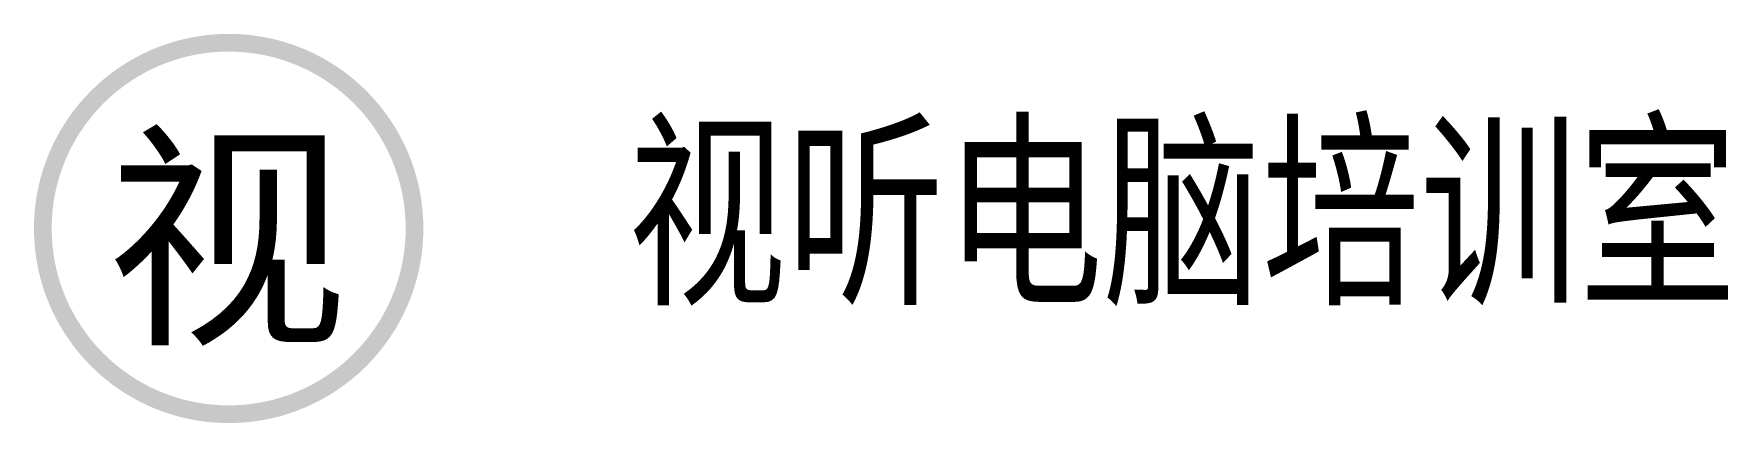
# Model space of a CAD drawing. Header units: millimetres. Extents: x -4.4 to 33.8, y -4.3 to 4.5.
import ezdxf

# ---------------------------------------------------------------- set-up
doc = ezdxf.new("R2010")
doc.units = ezdxf.units.MM
doc.layers.add('设施图块', color=7, linetype='Continuous')
doc.styles.add('HT', font='SIMHEI.TTF')
doc.styles.add('设施块标注', font='SIMFANG.TTF', dxfattribs={"width": 0.75})

msp = doc.modelspace()

# ---------------------------------------------------------------- hatches: boundary and pattern name
at = {"layer": '设施图块'}
h = msp.add_hatch(color=5, dxfattribs=at)
edge = h.paths.add_edge_path()
edge.add_arc((-0.047, 0.058), 4.4, 0, 360)
edge = h.paths.add_edge_path(flags=16)
edge.add_arc((-0.047, 0.058), 4, 0, 360)

# ---------------------------------------------------------------- texts
at = {"layer": '设施图块', "color": 5, "style": 'HT'}
msp.add_text('视', height=4, dxfattribs=at).set_placement((-2.825, -2.155))
at = {"layer": '设施图块', "style": '设施块标注', "width": 0.75}
msp.add_attdef('视听电脑培训室', (8.97, -1.301), '视听电脑培训室', height=3.5, dxfattribs=at)

doc.saveas('drawing.dxf')
